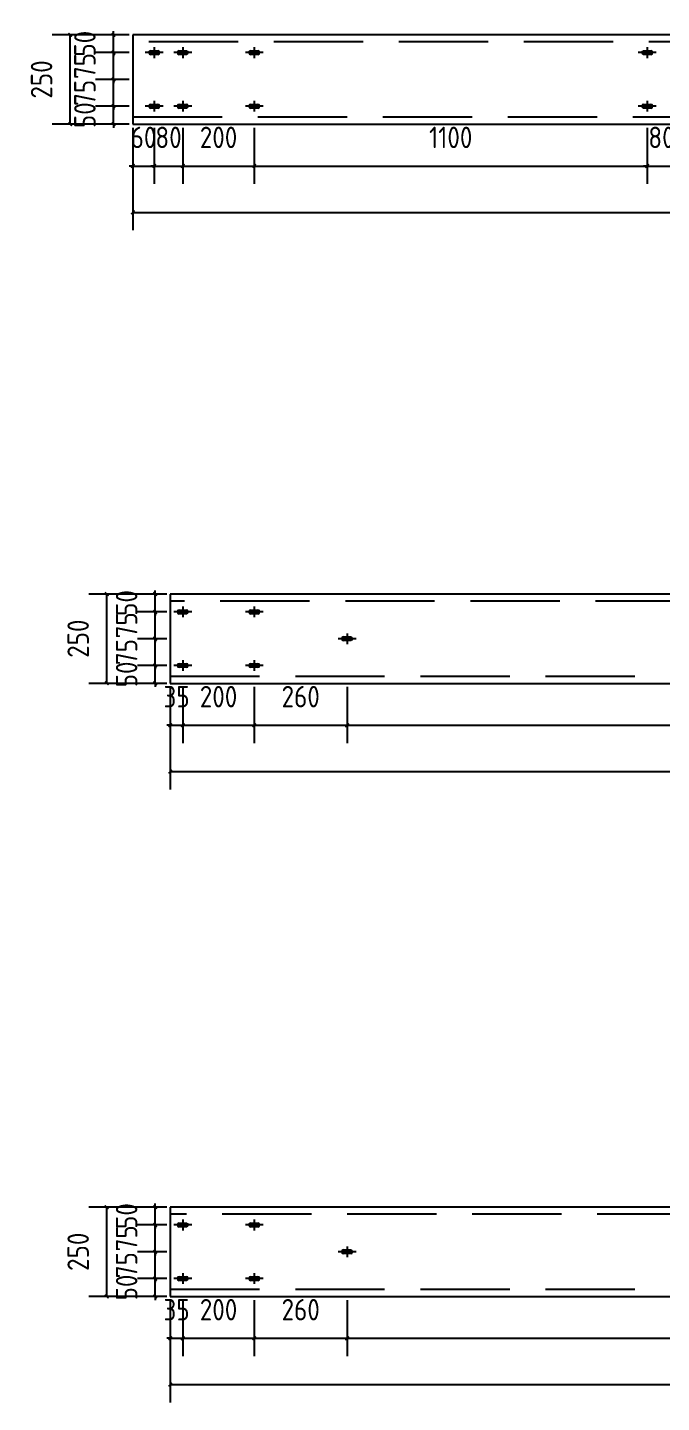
# Model space of a CAD drawing. Extents: x 533809 to 747315, y -17138 to 180511.
# Drawn here: x 685439 to 687214, y 49633 to 53481 of the extents above; entities that cross this region are included whole.
import ezdxf

# ---------------------------------------------------------------- set-up
doc = ezdxf.new("R2010")
doc.units = 0
doc.header["$LTSCALE"] = 1000
doc.header["$MEASUREMENT"] = 0
doc.linetypes.add('DASH', pattern=[0.35, 0.25, -0.1])
doc.layers.add('AXIS', color=3, linetype='Continuous')
doc.styles.get("Standard").update_dxf_attribs({"font": 'gbenor.shx', "bigfont": 'gbcbig.shx'})
doc.dimstyles.get("Standard").update_dxf_attribs({"dimscale": 100, "dimtxt": 3.5, "dimasz": 1, "dimexe": 2.5, "dimexo": 3, "dimgap": 1.5, "dimtad": 1, "dimdec": 0, "dimzin": 0, "dimdsep": 46, "dimtxsty": 'Standard', "dimblk": 'ARCHTICK', "dimcen": 0.09, "dimadec": 0, "dimazin": 0, "dimtfac": 1, "dimtdec": 0, "dimtix": 1, "dimtmove": 2, "dimatfit": 3, "dimfxl": 1, "dimtolj": 1, "dimtzin": 0, "dimarcsym": 0})

# ---------------------------------------------------------------- blocks, each defined once
blk = doc.blocks.new('_ArchTick')
at = {"color": 0, "linetype": 'ByBlock', "const_width": 0.4}
blk.add_lwpolyline([(-0.5, -0.5), (0.5, 0.5)], dxfattribs=at)
blk = doc.blocks.new('*D2744')
at = {"layer": 'AXIS', "color": 3, "lineweight": -2}
for p, q in [((685724.3, 53460.9), (685508.8, 53460.9)), ((685558.8, 53210.9), (685558.8, 53460.9)), ((685724.3, 53210.9), (685508.8, 53210.9))]:
    blk.add_line(p, q, dxfattribs=at)
at = {"layer": 'Defpoints', "color": 0}
for p in [(685558.8, 53460.9), (685734.3, 53460.9), (685734.3, 53210.9)]:
    blk.add_point(p, dxfattribs=at)
at = {"layer": 'AXIS', "color": 3, "lineweight": -2, "xscale": 10, "yscale": 10, "zscale": 10}
for p, rotation in [((685558.8, 53460.9), 90), ((685558.8, 53210.9), 270)]:
    blk.add_blockref('_ArchTick', p, dxfattribs=dict(at, rotation=rotation))
at = {"layer": 'AXIS', "color": 0, "insert": (685478.8, 53335.9), "char_height": 60, "attachment_point": 5, "rotation": 90}
blk.add_mtext('\\A1;250', dxfattribs=at)
blk = doc.blocks.new('*D2745')
at = {"layer": 'AXIS', "color": 3, "lineweight": -2}
for p, q in [((685734.3, 53200.9), (685734.3, 52914)), ((689879.3, 53200.9), (689879.3, 52914)), ((685734.3, 52964), (689879.3, 52964))]:
    blk.add_line(p, q, dxfattribs=at)
at = {"layer": 'Defpoints', "color": 0}
for p in [(685734.3, 53210.9), (689879.3, 53210.9), (689879.3, 52964)]:
    blk.add_point(p, dxfattribs=at)
at = {"layer": 'AXIS', "color": 3, "lineweight": -2, "xscale": 10, "yscale": 10, "zscale": 10, "rotation": 180}
blk.add_blockref('_ArchTick', (685734.3, 52964), dxfattribs=at)
at = {"layer": 'AXIS', "color": 3, "lineweight": -2, "xscale": 10, "yscale": 10, "zscale": 10}
blk.add_blockref('_ArchTick', (689879.3, 52964), dxfattribs=at)
at = {"layer": 'AXIS', "color": 0, "insert": (687806.8, 53044), "char_height": 60, "attachment_point": 5}
blk.add_mtext('\\A1;4145', dxfattribs=at)
blk = doc.blocks.new('*D2695')
at = {"layer": 'AXIS', "color": 3, "lineweight": -2}
for p, q in [((685734.3, 53200.9), (685734.3, 53043.7)), ((685794.3, 53200.9), (685794.3, 53043.7)), ((685734.3, 53093.7), (685724.3, 53093.7)), ((685734.3, 53093.7), (685794.3, 53093.7)), ((685794.3, 53093.7), (685804.3, 53093.7))]:
    blk.add_line(p, q, dxfattribs=at)
at = {"layer": 'Defpoints', "color": 0}
for p in [(685734.3, 53210.9), (685794.3, 53210.9), (685794.3, 53093.7)]:
    blk.add_point(p, dxfattribs=at)
at = {"layer": 'AXIS', "color": 3, "lineweight": -2, "xscale": 10, "yscale": 10, "zscale": 10}
blk.add_blockref('_ArchTick', (685734.3, 53093.7), dxfattribs=at)
at = {"layer": 'AXIS', "color": 3, "lineweight": -2, "xscale": 10, "yscale": 10, "zscale": 10, "rotation": 180}
blk.add_blockref('_ArchTick', (685794.3, 53093.7), dxfattribs=at)
at = {"layer": 'AXIS', "color": 0, "insert": (685764.3, 53173.7), "char_height": 60, "attachment_point": 5}
blk.add_mtext('\\A1;60', dxfattribs=at)
blk = doc.blocks.new('*D2696')
at = {"layer": 'AXIS', "color": 3, "lineweight": -2}
for p, q in [((685794.3, 53200.9), (685794.3, 53043.7)), ((685874.3, 53200.9), (685874.3, 53043.7)), ((685794.3, 53093.7), (685784.3, 53093.7)), ((685794.3, 53093.7), (685874.3, 53093.7)), ((685874.3, 53093.7), (685884.3, 53093.7))]:
    blk.add_line(p, q, dxfattribs=at)
at = {"layer": 'Defpoints', "color": 0}
for p in [(685794.3, 53210.9), (685874.3, 53210.9), (685874.3, 53093.7)]:
    blk.add_point(p, dxfattribs=at)
at = {"layer": 'AXIS', "color": 3, "lineweight": -2, "xscale": 10, "yscale": 10, "zscale": 10}
blk.add_blockref('_ArchTick', (685794.3, 53093.7), dxfattribs=at)
at = {"layer": 'AXIS', "color": 3, "lineweight": -2, "xscale": 10, "yscale": 10, "zscale": 10, "rotation": 180}
blk.add_blockref('_ArchTick', (685874.3, 53093.7), dxfattribs=at)
at = {"layer": 'AXIS', "color": 0, "insert": (685834.3, 53173.7), "char_height": 60, "attachment_point": 5}
blk.add_mtext('\\A1;80', dxfattribs=at)
blk = doc.blocks.new('*D2746')
at = {"layer": 'AXIS', "color": 3, "lineweight": -2}
for p, q in [((685874.3, 53200.9), (685874.3, 53043.7)), ((686074.3, 53200.9), (686074.3, 53043.7)), ((685874.3, 53093.7), (686074.3, 53093.7))]:
    blk.add_line(p, q, dxfattribs=at)
at = {"layer": 'Defpoints', "color": 0}
for p in [(685874.3, 53210.9), (686074.3, 53210.9), (686074.3, 53093.7)]:
    blk.add_point(p, dxfattribs=at)
at = {"layer": 'AXIS', "color": 3, "lineweight": -2, "xscale": 10, "yscale": 10, "zscale": 10, "rotation": 180}
blk.add_blockref('_ArchTick', (685874.3, 53093.7), dxfattribs=at)
at = {"layer": 'AXIS', "color": 3, "lineweight": -2, "xscale": 10, "yscale": 10, "zscale": 10}
blk.add_blockref('_ArchTick', (686074.3, 53093.7), dxfattribs=at)
at = {"layer": 'AXIS', "color": 0, "insert": (685974.3, 53173.7), "char_height": 60, "attachment_point": 5}
blk.add_mtext('\\A1;200', dxfattribs=at)
blk = doc.blocks.new('*D2697')
at = {"layer": 'AXIS', "color": 3, "lineweight": -2}
for p, q in [((686074.3, 53200.9), (686074.3, 53043.7)), ((687174.3, 53200.9), (687174.3, 53043.7)), ((686074.3, 53093.7), (687174.3, 53093.7))]:
    blk.add_line(p, q, dxfattribs=at)
at = {"layer": 'Defpoints', "color": 0}
for p in [(686074.3, 53210.9), (687174.3, 53210.9), (687174.3, 53093.7)]:
    blk.add_point(p, dxfattribs=at)
at = {"layer": 'AXIS', "color": 3, "lineweight": -2, "xscale": 10, "yscale": 10, "zscale": 10, "rotation": 180}
blk.add_blockref('_ArchTick', (686074.3, 53093.7), dxfattribs=at)
at = {"layer": 'AXIS', "color": 3, "lineweight": -2, "xscale": 10, "yscale": 10, "zscale": 10}
blk.add_blockref('_ArchTick', (687174.3, 53093.7), dxfattribs=at)
at = {"layer": 'AXIS', "color": 0, "insert": (686624.3, 53173.7), "char_height": 60, "attachment_point": 5}
blk.add_mtext('\\A1;1100', dxfattribs=at)
blk = doc.blocks.new('*D2698')
at = {"layer": 'AXIS', "color": 3, "lineweight": -2}
for p, q in [((687174.3, 53200.9), (687174.3, 53043.7)), ((687254.3, 53200.9), (687254.3, 53043.7)), ((687174.3, 53093.7), (687164.3, 53093.7)), ((687174.3, 53093.7), (687254.3, 53093.7)), ((687254.3, 53093.7), (687264.3, 53093.7))]:
    blk.add_line(p, q, dxfattribs=at)
at = {"layer": 'Defpoints', "color": 0}
for p in [(687174.3, 53210.9), (687254.3, 53210.9), (687254.3, 53093.7)]:
    blk.add_point(p, dxfattribs=at)
at = {"layer": 'AXIS', "color": 3, "lineweight": -2, "xscale": 10, "yscale": 10, "zscale": 10}
blk.add_blockref('_ArchTick', (687174.3, 53093.7), dxfattribs=at)
at = {"layer": 'AXIS', "color": 3, "lineweight": -2, "xscale": 10, "yscale": 10, "zscale": 10, "rotation": 180}
blk.add_blockref('_ArchTick', (687254.3, 53093.7), dxfattribs=at)
at = {"layer": 'AXIS', "color": 0, "insert": (687214.3, 53173.7), "char_height": 60, "attachment_point": 5}
blk.add_mtext('\\A1;80', dxfattribs=at)
blk = doc.blocks.new('*D2707')
at = {"layer": 'AXIS', "color": 3, "lineweight": -2}
for p, q in [((685724.3, 53260.9), (685630.1, 53260.9)), ((685680.1, 53260.9), (685680.1, 53270.9)), ((685680.1, 53210.9), (685680.1, 53260.9)), ((685724.3, 53210.9), (685630.1, 53210.9)), ((685680.1, 53210.9), (685680.1, 53200.9))]:
    blk.add_line(p, q, dxfattribs=at)
at = {"layer": 'Defpoints', "color": 0}
for p in [(685680.1, 53260.9), (685734.3, 53260.9), (685734.3, 53210.9)]:
    blk.add_point(p, dxfattribs=at)
at = {"layer": 'AXIS', "color": 3, "lineweight": -2, "xscale": 10, "yscale": 10, "zscale": 10}
for p, rotation in [((685680.1, 53260.9), 270), ((685680.1, 53210.9), 90)]:
    blk.add_blockref('_ArchTick', p, dxfattribs=dict(at, rotation=rotation))
at = {"layer": 'AXIS', "color": 0, "insert": (685600.1, 53235.9), "char_height": 60, "attachment_point": 5, "rotation": 90}
blk.add_mtext('\\A1;50', dxfattribs=at)
blk = doc.blocks.new('*D2708')
at = {"layer": 'AXIS', "color": 3, "lineweight": -2}
for p, q in [((685724.3, 53335.9), (685630.1, 53335.9)), ((685680.1, 53335.9), (685680.1, 53345.9)), ((685680.1, 53260.9), (685680.1, 53335.9)), ((685724.3, 53260.9), (685630.1, 53260.9)), ((685680.1, 53260.9), (685680.1, 53250.9))]:
    blk.add_line(p, q, dxfattribs=at)
at = {"layer": 'Defpoints', "color": 0}
for p in [(685680.1, 53335.9), (685734.3, 53335.9), (685734.3, 53260.9)]:
    blk.add_point(p, dxfattribs=at)
at = {"layer": 'AXIS', "color": 3, "lineweight": -2, "xscale": 10, "yscale": 10, "zscale": 10}
for p, rotation in [((685680.1, 53335.9), 270), ((685680.1, 53260.9), 90)]:
    blk.add_blockref('_ArchTick', p, dxfattribs=dict(at, rotation=rotation))
at = {"layer": 'AXIS', "color": 0, "insert": (685600.1, 53298.4), "char_height": 60, "attachment_point": 5, "rotation": 90}
blk.add_mtext('\\A1;75', dxfattribs=at)
blk = doc.blocks.new('*D2709')
at = {"layer": 'AXIS', "color": 3, "lineweight": -2}
for p, q in [((685680.1, 53410.9), (685680.1, 53420.9)), ((685724.3, 53410.9), (685630.1, 53410.9)), ((685680.1, 53335.9), (685680.1, 53410.9)), ((685724.3, 53335.9), (685630.1, 53335.9)), ((685680.1, 53335.9), (685680.1, 53325.9))]:
    blk.add_line(p, q, dxfattribs=at)
at = {"layer": 'Defpoints', "color": 0}
for p in [(685680.1, 53410.9), (685734.3, 53410.9), (685734.3, 53335.9)]:
    blk.add_point(p, dxfattribs=at)
at = {"layer": 'AXIS', "color": 3, "lineweight": -2, "xscale": 10, "yscale": 10, "zscale": 10}
for p, rotation in [((685680.1, 53410.9), 270), ((685680.1, 53335.9), 90)]:
    blk.add_blockref('_ArchTick', p, dxfattribs=dict(at, rotation=rotation))
at = {"layer": 'AXIS', "color": 0, "insert": (685600.1, 53373.4), "char_height": 60, "attachment_point": 5, "rotation": 90}
blk.add_mtext('\\A1;75', dxfattribs=at)
blk = doc.blocks.new('*D2710')
at = {"layer": 'AXIS', "color": 3, "lineweight": -2}
for p, q in [((685724.3, 53460.9), (685630.1, 53460.9)), ((685680.1, 53460.9), (685680.1, 53470.9)), ((685680.1, 53410.9), (685680.1, 53460.9)), ((685724.3, 53410.9), (685630.1, 53410.9)), ((685680.1, 53410.9), (685680.1, 53400.9))]:
    blk.add_line(p, q, dxfattribs=at)
at = {"layer": 'Defpoints', "color": 0}
for p in [(685680.1, 53460.9), (685734.3, 53460.9), (685734.3, 53410.9)]:
    blk.add_point(p, dxfattribs=at)
at = {"layer": 'AXIS', "color": 3, "lineweight": -2, "xscale": 10, "yscale": 10, "zscale": 10}
for p, rotation in [((685680.1, 53460.9), 270), ((685680.1, 53410.9), 90)]:
    blk.add_blockref('_ArchTick', p, dxfattribs=dict(at, rotation=rotation))
at = {"layer": 'AXIS', "color": 0, "insert": (685600.1, 53435.9), "char_height": 60, "attachment_point": 5, "rotation": 90}
blk.add_mtext('\\A1;50', dxfattribs=at)
blk = doc.blocks.new('*D2711')
at = {"layer": 'AXIS', "color": 3, "lineweight": -2}
for p, q in [((685839.3, 51635.8), (685839.3, 51348.9)), ((693929.3, 51635.8), (693929.3, 51348.9)), ((685839.3, 51398.9), (693929.3, 51398.9))]:
    blk.add_line(p, q, dxfattribs=at)
at = {"layer": 'Defpoints', "color": 0}
for p in [(685839.3, 51645.8), (693929.3, 51645.8), (693929.3, 51398.9)]:
    blk.add_point(p, dxfattribs=at)
at = {"layer": 'AXIS', "color": 3, "lineweight": -2, "xscale": 10, "yscale": 10, "zscale": 10, "rotation": 180}
blk.add_blockref('_ArchTick', (685839.3, 51398.9), dxfattribs=at)
at = {"layer": 'AXIS', "color": 3, "lineweight": -2, "xscale": 10, "yscale": 10, "zscale": 10}
blk.add_blockref('_ArchTick', (693929.3, 51398.9), dxfattribs=at)
at = {"layer": 'AXIS', "color": 0, "insert": (689884.3, 51478.9), "char_height": 60, "attachment_point": 5}
blk.add_mtext('\\A1;8090', dxfattribs=at)
blk = doc.blocks.new('*D2712')
at = {"layer": 'AXIS', "color": 3, "lineweight": -2}
for p, q in [((685839.3, 51635.8), (685839.3, 51478.6)), ((685874.3, 51635.8), (685874.3, 51478.6)), ((685839.3, 51528.6), (685829.3, 51528.6)), ((685839.3, 51528.6), (685874.3, 51528.6)), ((685874.3, 51528.6), (685884.3, 51528.6))]:
    blk.add_line(p, q, dxfattribs=at)
at = {"layer": 'Defpoints', "color": 0}
for p in [(685839.3, 51645.8), (685874.3, 51645.8), (685874.3, 51528.6)]:
    blk.add_point(p, dxfattribs=at)
at = {"layer": 'AXIS', "color": 3, "lineweight": -2, "xscale": 10, "yscale": 10, "zscale": 10}
blk.add_blockref('_ArchTick', (685839.3, 51528.6), dxfattribs=at)
at = {"layer": 'AXIS', "color": 3, "lineweight": -2, "xscale": 10, "yscale": 10, "zscale": 10, "rotation": 180}
blk.add_blockref('_ArchTick', (685874.3, 51528.6), dxfattribs=at)
at = {"layer": 'AXIS', "color": 0, "insert": (685856.8, 51608.6), "char_height": 60, "attachment_point": 5}
blk.add_mtext('\\A1;35', dxfattribs=at)
blk = doc.blocks.new('*D2713')
at = {"layer": 'AXIS', "color": 3, "lineweight": -2}
for p, q in [((685874.3, 51635.8), (685874.3, 51478.6)), ((686074.3, 51635.8), (686074.3, 51478.6)), ((685874.3, 51528.6), (686074.3, 51528.6))]:
    blk.add_line(p, q, dxfattribs=at)
at = {"layer": 'Defpoints', "color": 0}
for p in [(685874.3, 51645.8), (686074.3, 51645.8), (686074.3, 51528.6)]:
    blk.add_point(p, dxfattribs=at)
at = {"layer": 'AXIS', "color": 3, "lineweight": -2, "xscale": 10, "yscale": 10, "zscale": 10, "rotation": 180}
blk.add_blockref('_ArchTick', (685874.3, 51528.6), dxfattribs=at)
at = {"layer": 'AXIS', "color": 3, "lineweight": -2, "xscale": 10, "yscale": 10, "zscale": 10}
blk.add_blockref('_ArchTick', (686074.3, 51528.6), dxfattribs=at)
at = {"layer": 'AXIS', "color": 0, "insert": (685974.3, 51608.6), "char_height": 60, "attachment_point": 5}
blk.add_mtext('\\A1;200', dxfattribs=at)
blk = doc.blocks.new('*D2714')
at = {"layer": 'AXIS', "color": 3, "lineweight": -2}
for p, q in [((686334.3, 51635.8), (686334.3, 51478.6)), ((688574.3, 51635.8), (688574.3, 51478.6)), ((686334.3, 51528.6), (688574.3, 51528.6))]:
    blk.add_line(p, q, dxfattribs=at)
at = {"layer": 'Defpoints', "color": 0}
for p in [(686334.3, 51645.8), (688574.3, 51645.8), (688574.3, 51528.6)]:
    blk.add_point(p, dxfattribs=at)
at = {"layer": 'AXIS', "color": 3, "lineweight": -2, "xscale": 10, "yscale": 10, "zscale": 10, "rotation": 180}
blk.add_blockref('_ArchTick', (686334.3, 51528.6), dxfattribs=at)
at = {"layer": 'AXIS', "color": 3, "lineweight": -2, "xscale": 10, "yscale": 10, "zscale": 10}
blk.add_blockref('_ArchTick', (688574.3, 51528.6), dxfattribs=at)
at = {"layer": 'AXIS', "color": 0, "insert": (687454.3, 51608.6), "char_height": 60, "attachment_point": 5}
blk.add_mtext('\\A1;2240', dxfattribs=at)
blk = doc.blocks.new('*D2724')
at = {"layer": 'AXIS', "color": 3, "lineweight": -2}
for p, q in [((685829.3, 51695.8), (685747, 51695.8)), ((685797, 51695.8), (685797, 51705.8)), ((685797, 51645.8), (685797, 51695.8)), ((685829.3, 51645.8), (685747, 51645.8)), ((685797, 51645.8), (685797, 51635.8))]:
    blk.add_line(p, q, dxfattribs=at)
at = {"layer": 'Defpoints', "color": 0}
for p in [(685797, 51695.8), (685839.3, 51695.8), (685839.3, 51645.8)]:
    blk.add_point(p, dxfattribs=at)
at = {"layer": 'AXIS', "color": 3, "lineweight": -2, "xscale": 10, "yscale": 10, "zscale": 10}
for p, rotation in [((685797, 51695.8), 270), ((685797, 51645.8), 90)]:
    blk.add_blockref('_ArchTick', p, dxfattribs=dict(at, rotation=rotation))
at = {"layer": 'AXIS', "color": 0, "insert": (685717, 51670.8), "char_height": 60, "attachment_point": 5, "rotation": 90}
blk.add_mtext('\\A1;50', dxfattribs=at)
blk = doc.blocks.new('*D2725')
at = {"layer": 'AXIS', "color": 3, "lineweight": -2}
for p, q in [((685829.3, 51770.8), (685747, 51770.8)), ((685797, 51770.8), (685797, 51780.8)), ((685797, 51695.8), (685797, 51770.8)), ((685829.3, 51695.8), (685747, 51695.8)), ((685797, 51695.8), (685797, 51685.8))]:
    blk.add_line(p, q, dxfattribs=at)
at = {"layer": 'Defpoints', "color": 0}
for p in [(685797, 51770.8), (685839.3, 51770.8), (685839.3, 51695.8)]:
    blk.add_point(p, dxfattribs=at)
at = {"layer": 'AXIS', "color": 3, "lineweight": -2, "xscale": 10, "yscale": 10, "zscale": 10}
for p, rotation in [((685797, 51770.8), 270), ((685797, 51695.8), 90)]:
    blk.add_blockref('_ArchTick', p, dxfattribs=dict(at, rotation=rotation))
at = {"layer": 'AXIS', "color": 0, "insert": (685717, 51733.3), "char_height": 60, "attachment_point": 5, "rotation": 90}
blk.add_mtext('\\A1;75', dxfattribs=at)
blk = doc.blocks.new('*D2726')
at = {"layer": 'AXIS', "color": 3, "lineweight": -2}
for p, q in [((685829.3, 51845.8), (685747, 51845.8)), ((685797, 51845.8), (685797, 51855.8)), ((685797, 51770.8), (685797, 51845.8)), ((685829.3, 51770.8), (685747, 51770.8)), ((685797, 51770.8), (685797, 51760.8))]:
    blk.add_line(p, q, dxfattribs=at)
at = {"layer": 'Defpoints', "color": 0}
for p in [(685797, 51845.8), (685839.3, 51845.8), (685839.3, 51770.8)]:
    blk.add_point(p, dxfattribs=at)
at = {"layer": 'AXIS', "color": 3, "lineweight": -2, "xscale": 10, "yscale": 10, "zscale": 10}
for p, rotation in [((685797, 51845.8), 270), ((685797, 51770.8), 90)]:
    blk.add_blockref('_ArchTick', p, dxfattribs=dict(at, rotation=rotation))
at = {"layer": 'AXIS', "color": 0, "insert": (685717, 51808.3), "char_height": 60, "attachment_point": 5, "rotation": 90}
blk.add_mtext('\\A1;75', dxfattribs=at)
blk = doc.blocks.new('*D2747')
at = {"layer": 'AXIS', "color": 3, "lineweight": -2}
for p, q in [((685829.3, 51895.8), (685747, 51895.8)), ((685797, 51895.8), (685797, 51905.8)), ((685797, 51845.8), (685797, 51895.8)), ((685829.3, 51845.8), (685747, 51845.8)), ((685797, 51845.8), (685797, 51835.8))]:
    blk.add_line(p, q, dxfattribs=at)
at = {"layer": 'Defpoints', "color": 0}
for p in [(685797, 51895.8), (685839.3, 51895.8), (685839.3, 51845.8)]:
    blk.add_point(p, dxfattribs=at)
at = {"layer": 'AXIS', "color": 3, "lineweight": -2, "xscale": 10, "yscale": 10, "zscale": 10}
for p, rotation in [((685797, 51895.8), 270), ((685797, 51845.8), 90)]:
    blk.add_blockref('_ArchTick', p, dxfattribs=dict(at, rotation=rotation))
at = {"layer": 'AXIS', "color": 0, "insert": (685717, 51870.8), "char_height": 60, "attachment_point": 5, "rotation": 90}
blk.add_mtext('\\A1;50', dxfattribs=at)
blk = doc.blocks.new('*D2748')
at = {"layer": 'AXIS', "color": 3, "lineweight": -2}
for p, q in [((685829.3, 51895.8), (685611.3, 51895.8)), ((685661.3, 51645.8), (685661.3, 51895.8)), ((685829.3, 51645.8), (685611.3, 51645.8))]:
    blk.add_line(p, q, dxfattribs=at)
at = {"layer": 'Defpoints', "color": 0}
for p in [(685661.3, 51895.8), (685839.3, 51895.8), (685839.3, 51645.8)]:
    blk.add_point(p, dxfattribs=at)
at = {"layer": 'AXIS', "color": 3, "lineweight": -2, "xscale": 10, "yscale": 10, "zscale": 10}
for p, rotation in [((685661.3, 51895.8), 90), ((685661.3, 51645.8), 270)]:
    blk.add_blockref('_ArchTick', p, dxfattribs=dict(at, rotation=rotation))
at = {"layer": 'AXIS', "color": 0, "insert": (685581.3, 51770.8), "char_height": 60, "attachment_point": 5, "rotation": 90}
blk.add_mtext('\\A1;250', dxfattribs=at)
blk = doc.blocks.new('*D2727')
at = {"layer": 'AXIS', "color": 3, "lineweight": -2}
for p, q in [((686074.3, 51635.8), (686074.3, 51478.6)), ((686334.3, 51635.8), (686334.3, 51478.6)), ((686074.3, 51528.6), (686334.3, 51528.6))]:
    blk.add_line(p, q, dxfattribs=at)
at = {"layer": 'Defpoints', "color": 0}
for p in [(686074.3, 51645.8), (686334.3, 51645.8), (686334.3, 51528.6)]:
    blk.add_point(p, dxfattribs=at)
at = {"layer": 'AXIS', "color": 3, "lineweight": -2, "xscale": 10, "yscale": 10, "zscale": 10, "rotation": 180}
blk.add_blockref('_ArchTick', (686074.3, 51528.6), dxfattribs=at)
at = {"layer": 'AXIS', "color": 3, "lineweight": -2, "xscale": 10, "yscale": 10, "zscale": 10}
blk.add_blockref('_ArchTick', (686334.3, 51528.6), dxfattribs=at)
at = {"layer": 'AXIS', "color": 0, "insert": (686204.3, 51608.6), "char_height": 60, "attachment_point": 5}
blk.add_mtext('\\A1;260', dxfattribs=at)
blk = doc.blocks.new('*D2728')
at = {"layer": 'AXIS', "color": 3, "lineweight": -2}
for p, q in [((685839.3, 49920), (685839.3, 49633.2)), ((692884.3, 49920), (692884.3, 49633.2)), ((685839.3, 49683.2), (692884.3, 49683.2))]:
    blk.add_line(p, q, dxfattribs=at)
at = {"layer": 'Defpoints', "color": 0}
for p in [(685839.3, 49930), (692884.3, 49930), (692884.3, 49683.2)]:
    blk.add_point(p, dxfattribs=at)
at = {"layer": 'AXIS', "color": 3, "lineweight": -2, "xscale": 10, "yscale": 10, "zscale": 10, "rotation": 180}
blk.add_blockref('_ArchTick', (685839.3, 49683.2), dxfattribs=at)
at = {"layer": 'AXIS', "color": 3, "lineweight": -2, "xscale": 10, "yscale": 10, "zscale": 10}
blk.add_blockref('_ArchTick', (692884.3, 49683.2), dxfattribs=at)
at = {"layer": 'AXIS', "color": 0, "insert": (689361.8, 49763.2), "char_height": 60, "attachment_point": 5}
blk.add_mtext('\\A1;7045', dxfattribs=at)
blk = doc.blocks.new('*D2729')
at = {"layer": 'AXIS', "color": 3, "lineweight": -2}
for p, q in [((685839.3, 49920), (685839.3, 49762.9)), ((685874.3, 49920), (685874.3, 49762.9)), ((685839.3, 49812.9), (685829.3, 49812.9)), ((685839.3, 49812.9), (685874.3, 49812.9)), ((685874.3, 49812.9), (685884.3, 49812.9))]:
    blk.add_line(p, q, dxfattribs=at)
at = {"layer": 'Defpoints', "color": 0}
for p in [(685839.3, 49930), (685874.3, 49930), (685874.3, 49812.9)]:
    blk.add_point(p, dxfattribs=at)
at = {"layer": 'AXIS', "color": 3, "lineweight": -2, "xscale": 10, "yscale": 10, "zscale": 10}
blk.add_blockref('_ArchTick', (685839.3, 49812.9), dxfattribs=at)
at = {"layer": 'AXIS', "color": 3, "lineweight": -2, "xscale": 10, "yscale": 10, "zscale": 10, "rotation": 180}
blk.add_blockref('_ArchTick', (685874.3, 49812.9), dxfattribs=at)
at = {"layer": 'AXIS', "color": 0, "insert": (685856.8, 49892.9), "char_height": 60, "attachment_point": 5}
blk.add_mtext('\\A1;35', dxfattribs=at)
blk = doc.blocks.new('*D2730')
at = {"layer": 'AXIS', "color": 3, "lineweight": -2}
for p, q in [((685874.3, 49920), (685874.3, 49762.9)), ((686074.3, 49920), (686074.3, 49762.9)), ((685874.3, 49812.9), (686074.3, 49812.9))]:
    blk.add_line(p, q, dxfattribs=at)
at = {"layer": 'Defpoints', "color": 0}
for p in [(685874.3, 49930), (686074.3, 49930), (686074.3, 49812.9)]:
    blk.add_point(p, dxfattribs=at)
at = {"layer": 'AXIS', "color": 3, "lineweight": -2, "xscale": 10, "yscale": 10, "zscale": 10, "rotation": 180}
blk.add_blockref('_ArchTick', (685874.3, 49812.9), dxfattribs=at)
at = {"layer": 'AXIS', "color": 3, "lineweight": -2, "xscale": 10, "yscale": 10, "zscale": 10}
blk.add_blockref('_ArchTick', (686074.3, 49812.9), dxfattribs=at)
at = {"layer": 'AXIS', "color": 0, "insert": (685974.3, 49892.9), "char_height": 60, "attachment_point": 5}
blk.add_mtext('\\A1;200', dxfattribs=at)
blk = doc.blocks.new('*D2731')
at = {"layer": 'AXIS', "color": 3, "lineweight": -2}
for p, q in [((686334.3, 49920), (686334.3, 49762.9)), ((688274.3, 49920), (688274.3, 49762.9)), ((686334.3, 49812.9), (688274.3, 49812.9))]:
    blk.add_line(p, q, dxfattribs=at)
at = {"layer": 'Defpoints', "color": 0}
for p in [(686334.3, 49930), (688274.3, 49930), (688274.3, 49812.9)]:
    blk.add_point(p, dxfattribs=at)
at = {"layer": 'AXIS', "color": 3, "lineweight": -2, "xscale": 10, "yscale": 10, "zscale": 10, "rotation": 180}
blk.add_blockref('_ArchTick', (686334.3, 49812.9), dxfattribs=at)
at = {"layer": 'AXIS', "color": 3, "lineweight": -2, "xscale": 10, "yscale": 10, "zscale": 10}
blk.add_blockref('_ArchTick', (688274.3, 49812.9), dxfattribs=at)
at = {"layer": 'AXIS', "color": 0, "insert": (687304.3, 49892.9), "char_height": 60, "attachment_point": 5}
blk.add_mtext('\\A1;1940', dxfattribs=at)
blk = doc.blocks.new('*D2740')
at = {"layer": 'AXIS', "color": 3, "lineweight": -2}
for p, q in [((685797, 49980), (685797, 49990)), ((685829.3, 49980), (685747, 49980)), ((685797, 49930), (685797, 49980)), ((685829.3, 49930), (685747, 49930)), ((685797, 49930), (685797, 49920))]:
    blk.add_line(p, q, dxfattribs=at)
at = {"layer": 'Defpoints', "color": 0}
for p in [(685797, 49980), (685839.3, 49980), (685839.3, 49930)]:
    blk.add_point(p, dxfattribs=at)
at = {"layer": 'AXIS', "color": 3, "lineweight": -2, "xscale": 10, "yscale": 10, "zscale": 10}
for p, rotation in [((685797, 49980), 270), ((685797, 49930), 90)]:
    blk.add_blockref('_ArchTick', p, dxfattribs=dict(at, rotation=rotation))
at = {"layer": 'AXIS', "color": 0, "insert": (685717, 49955), "char_height": 60, "attachment_point": 5, "rotation": 90}
blk.add_mtext('\\A1;50', dxfattribs=at)
blk = doc.blocks.new('*D2741')
at = {"layer": 'AXIS', "color": 3, "lineweight": -2}
for p, q in [((685797, 50055), (685797, 50065)), ((685829.3, 50055), (685747, 50055)), ((685797, 49980), (685797, 50055)), ((685829.3, 49980), (685747, 49980)), ((685797, 49980), (685797, 49970))]:
    blk.add_line(p, q, dxfattribs=at)
at = {"layer": 'Defpoints', "color": 0}
for p in [(685797, 50055), (685839.3, 50055), (685839.3, 49980)]:
    blk.add_point(p, dxfattribs=at)
at = {"layer": 'AXIS', "color": 3, "lineweight": -2, "xscale": 10, "yscale": 10, "zscale": 10}
for p, rotation in [((685797, 50055), 270), ((685797, 49980), 90)]:
    blk.add_blockref('_ArchTick', p, dxfattribs=dict(at, rotation=rotation))
at = {"layer": 'AXIS', "color": 0, "insert": (685717, 50017.5), "char_height": 60, "attachment_point": 5, "rotation": 90}
blk.add_mtext('\\A1;75', dxfattribs=at)
blk = doc.blocks.new('*D2742')
at = {"layer": 'AXIS', "color": 3, "lineweight": -2}
for p, q in [((685829.3, 50130), (685747, 50130)), ((685797, 50130), (685797, 50140)), ((685797, 50055), (685797, 50130)), ((685829.3, 50055), (685747, 50055)), ((685797, 50055), (685797, 50045))]:
    blk.add_line(p, q, dxfattribs=at)
at = {"layer": 'Defpoints', "color": 0}
for p in [(685797, 50130), (685839.3, 50130), (685839.3, 50055)]:
    blk.add_point(p, dxfattribs=at)
at = {"layer": 'AXIS', "color": 3, "lineweight": -2, "xscale": 10, "yscale": 10, "zscale": 10}
for p, rotation in [((685797, 50130), 270), ((685797, 50055), 90)]:
    blk.add_blockref('_ArchTick', p, dxfattribs=dict(at, rotation=rotation))
at = {"layer": 'AXIS', "color": 0, "insert": (685717, 50092.5), "char_height": 60, "attachment_point": 5, "rotation": 90}
blk.add_mtext('\\A1;75', dxfattribs=at)
blk = doc.blocks.new('*D2749')
at = {"layer": 'AXIS', "color": 3, "lineweight": -2}
for p, q in [((685829.3, 50180), (685747, 50180)), ((685797, 50180), (685797, 50190)), ((685797, 50130), (685797, 50180)), ((685829.3, 50130), (685747, 50130)), ((685797, 50130), (685797, 50120))]:
    blk.add_line(p, q, dxfattribs=at)
at = {"layer": 'Defpoints', "color": 0}
for p in [(685797, 50180), (685839.3, 50180), (685839.3, 50130)]:
    blk.add_point(p, dxfattribs=at)
at = {"layer": 'AXIS', "color": 3, "lineweight": -2, "xscale": 10, "yscale": 10, "zscale": 10}
for p, rotation in [((685797, 50180), 270), ((685797, 50130), 90)]:
    blk.add_blockref('_ArchTick', p, dxfattribs=dict(at, rotation=rotation))
at = {"layer": 'AXIS', "color": 0, "insert": (685717, 50155), "char_height": 60, "attachment_point": 5, "rotation": 90}
blk.add_mtext('\\A1;50', dxfattribs=at)
blk = doc.blocks.new('*D2750')
at = {"layer": 'AXIS', "color": 3, "lineweight": -2}
for p, q in [((685829.3, 50180), (685611.3, 50180)), ((685661.3, 49930), (685661.3, 50180)), ((685829.3, 49930), (685611.3, 49930))]:
    blk.add_line(p, q, dxfattribs=at)
at = {"layer": 'Defpoints', "color": 0}
for p in [(685661.3, 50180), (685839.3, 50180), (685839.3, 49930)]:
    blk.add_point(p, dxfattribs=at)
at = {"layer": 'AXIS', "color": 3, "lineweight": -2, "xscale": 10, "yscale": 10, "zscale": 10}
for p, rotation in [((685661.3, 50180), 90), ((685661.3, 49930), 270)]:
    blk.add_blockref('_ArchTick', p, dxfattribs=dict(at, rotation=rotation))
at = {"layer": 'AXIS', "color": 0, "insert": (685581.3, 50055), "char_height": 60, "attachment_point": 5, "rotation": 90}
blk.add_mtext('\\A1;250', dxfattribs=at)
blk = doc.blocks.new('*D2743')
at = {"layer": 'AXIS', "color": 3, "lineweight": -2}
for p, q in [((686074.3, 49920), (686074.3, 49762.9)), ((686334.3, 49920), (686334.3, 49762.9)), ((686074.3, 49812.9), (686334.3, 49812.9))]:
    blk.add_line(p, q, dxfattribs=at)
at = {"layer": 'Defpoints', "color": 0}
for p in [(686074.3, 49930), (686334.3, 49930), (686334.3, 49812.9)]:
    blk.add_point(p, dxfattribs=at)
at = {"layer": 'AXIS', "color": 3, "lineweight": -2, "xscale": 10, "yscale": 10, "zscale": 10, "rotation": 180}
blk.add_blockref('_ArchTick', (686074.3, 49812.9), dxfattribs=at)
at = {"layer": 'AXIS', "color": 3, "lineweight": -2, "xscale": 10, "yscale": 10, "zscale": 10}
blk.add_blockref('_ArchTick', (686334.3, 49812.9), dxfattribs=at)
at = {"layer": 'AXIS', "color": 0, "insert": (686204.3, 49892.9), "char_height": 60, "attachment_point": 5}
blk.add_mtext('\\A1;260', dxfattribs=at)

msp = doc.modelspace()

# ---------------------------------------------------------------- linework, layer by layer
for p, q in [((685734.3, 53460.9), (685734.3, 53210.9)), ((689879.3, 53460.9), (685734.3, 53460.9)), ((685784.3, 53415.9), (685804.3, 53415.9)), ((685794.3, 53425.9), (685794.3, 53395.9)), ((685864.3, 53415.9), (685884.3, 53415.9)), ((685874.3, 53425.9), (685874.3, 53395.9)), ((686064.3, 53415.9), (686084.3, 53415.9)), ((686074.3, 53425.9), (686074.3, 53395.9)), ((687164.3, 53415.9), (687184.3, 53415.9)), ((687174.3, 53425.9), (687174.3, 53395.9)), ((685819.3, 53410.9), (685769.3, 53410.9)), ((685804.3, 53405.9), (685784.3, 53405.9)), ((685899.3, 53410.9), (685849.3, 53410.9)), ((685884.3, 53405.9), (685864.3, 53405.9)), ((686099.3, 53410.9), (686049.3, 53410.9)), ((686084.3, 53405.9), (686064.3, 53405.9)), ((687199.3, 53410.9), (687149.3, 53410.9)), ((687184.3, 53405.9), (687164.3, 53405.9)), ((685819.3, 53260.9), (685769.3, 53260.9)), ((685784.3, 53265.9), (685804.3, 53265.9)), ((685794.3, 53275.9), (685794.3, 53245.9)), ((685899.3, 53260.9), (685849.3, 53260.9)), ((685864.3, 53265.9), (685884.3, 53265.9)), ((685874.3, 53275.9), (685874.3, 53245.9)), ((686099.3, 53260.9), (686049.3, 53260.9)), ((686064.3, 53265.9), (686084.3, 53265.9)), ((686074.3, 53275.9), (686074.3, 53245.9)), ((687199.3, 53260.9), (687149.3, 53260.9)), ((687164.3, 53265.9), (687184.3, 53265.9)), ((687174.3, 53275.9), (687174.3, 53245.9)), ((685804.3, 53255.9), (685784.3, 53255.9)), ((685884.3, 53255.9), (685864.3, 53255.9)), ((686084.3, 53255.9), (686064.3, 53255.9)), ((687184.3, 53255.9), (687164.3, 53255.9)), ((685734.3, 53210.9), (689879.3, 53210.9)), ((685839.3, 51895.8), (685839.3, 51645.8)), ((693929.3, 51895.8), (685839.3, 51895.8)), ((685899.3, 51845.8), (685849.3, 51845.8)), ((685864.3, 51850.8), (685884.3, 51850.8)), ((685884.3, 51840.8), (685864.3, 51840.8)), ((685874.3, 51860.8), (685874.3, 51830.8)), ((686099.3, 51845.8), (686049.3, 51845.8)), ((686064.3, 51850.8), (686084.3, 51850.8)), ((686084.3, 51840.8), (686064.3, 51840.8)), ((686074.3, 51860.8), (686074.3, 51830.8)), ((686359.3, 51770.8), (686309.3, 51770.8)), ((686324.3, 51775.8), (686344.3, 51775.8)), ((686344.3, 51765.8), (686324.3, 51765.8)), ((686334.3, 51785.8), (686334.3, 51755.8)), ((685899.3, 51695.8), (685849.3, 51695.8)), ((685864.3, 51700.8), (685884.3, 51700.8)), ((685884.3, 51690.8), (685864.3, 51690.8)), ((685874.3, 51710.8), (685874.3, 51680.8)), ((686099.3, 51695.8), (686049.3, 51695.8)), ((686064.3, 51700.8), (686084.3, 51700.8)), ((686084.3, 51690.8), (686064.3, 51690.8)), ((686074.3, 51710.8), (686074.3, 51680.8)), ((685839.3, 51645.8), (693929.3, 51645.8)), ((685839.3, 50180), (685839.3, 49930)), ((692884.3, 50180), (685839.3, 50180)), ((685874.3, 50145), (685874.3, 50115)), ((686074.3, 50145), (686074.3, 50115)), ((685899.3, 50130), (685849.3, 50130)), ((685864.3, 50135), (685884.3, 50135)), ((685884.3, 50125), (685864.3, 50125)), ((686099.3, 50130), (686049.3, 50130)), ((686064.3, 50135), (686084.3, 50135)), ((686084.3, 50125), (686064.3, 50125)), ((686334.3, 50070), (686334.3, 50040)), ((686359.3, 50055), (686309.3, 50055)), ((686324.3, 50060), (686344.3, 50060)), ((686344.3, 50050), (686324.3, 50050)), ((685874.3, 49995), (685874.3, 49965)), ((686074.3, 49995), (686074.3, 49965)), ((685899.3, 49980), (685849.3, 49980)), ((685864.3, 49985), (685884.3, 49985)), ((685884.3, 49975), (685864.3, 49975)), ((686099.3, 49980), (686049.3, 49980)), ((686064.3, 49985), (686084.3, 49985)), ((686084.3, 49975), (686064.3, 49975)), ((685839.3, 49930), (692884.3, 49930))]:
    msp.add_line(p, q)
at = {"linetype": 'DASH'}
for p, q in [((689879.3, 53440.9), (685734.3, 53440.9)), ((685734.3, 53230.9), (689879.3, 53230.9)), ((693929.3, 51875.8), (685839.3, 51875.8)), ((685839.3, 51665.8), (693929.3, 51665.8)), ((692884.3, 50160), (685839.3, 50160)), ((685839.3, 49950), (692884.3, 49950))]:
    msp.add_line(p, q, dxfattribs=at)
for centre, start, end in [((685784.3, 53410.9), 90, 270), ((685804.3, 53410.9), 270, 90), ((685864.3, 53410.9), 90, 270), ((685884.3, 53410.9), 270, 90), ((686064.3, 53410.9), 90, 270), ((686084.3, 53410.9), 270, 90), ((687164.3, 53410.9), 90, 270), ((687184.3, 53410.9), 270, 90), ((685784.3, 53260.9), 90, 270), ((685804.3, 53260.9), 270, 90), ((685864.3, 53260.9), 90, 270), ((685884.3, 53260.9), 270, 90), ((686064.3, 53260.9), 90, 270), ((686084.3, 53260.9), 270, 90), ((687164.3, 53260.9), 90, 270), ((687184.3, 53260.9), 270, 90), ((685864.3, 51845.8), 90, 270), ((685884.3, 51845.8), 270, 90), ((686064.3, 51845.8), 90, 270), ((686084.3, 51845.8), 270, 90), ((686324.3, 51770.8), 90, 270), ((686344.3, 51770.8), 270, 90), ((685864.3, 51695.8), 90, 270), ((685884.3, 51695.8), 270, 90), ((686064.3, 51695.8), 90, 270), ((686084.3, 51695.8), 270, 90), ((685864.3, 50130), 90, 270), ((685884.3, 50130), 270, 90), ((686064.3, 50130), 90, 270), ((686084.3, 50130), 270, 90), ((686324.3, 50055), 90, 270), ((686344.3, 50055), 270, 90), ((685864.3, 49980), 90, 270), ((685884.3, 49980), 270, 90), ((686064.3, 49980), 90, 270), ((686084.3, 49980), 270, 90)]:
    msp.add_arc(centre, 5, start, end)

# ---------------------------------------------------------------- dimensions: what is measured, and where the dimension line sits
at = {"layer": 'AXIS', "color": 0}
for p1, p2, distance, picture, middle in [((685734.3, 53210.9), (685734.3, 53460.9), 175.5, '*D2744', (685478.8, 53335.9)), ((685734.3, 53210.9), (689879.3, 53210.9), -246.9, '*D2745', (687806.8, 53044)), ((685839.3, 51645.8), (685839.3, 51895.8), 178, '*D2748', (685581.3, 51770.8)), ((685839.3, 51645.8), (693929.3, 51645.8), -246.9, '*D2711', (689884.3, 51478.9)), ((685839.3, 49930), (685839.3, 50180), 178, '*D2750', (685581.3, 50055)), ((685839.3, 49930), (692884.3, 49930), -246.9, '*D2728', (689361.8, 49763.2))]:
    dim = msp.add_aligned_dim(p1=p1, p2=p2, distance=distance, dimstyle='Standard', override={"dimtxt": 0.6, "dimasz": 0.1, "dimexe": 0.5, "dimexo": 0.1, "dimgap": 0.5, "dimclrd": 3, "dimclre": 3}, dxfattribs=at)
    dim.commit()
    dim.dimension.update_dxf_attribs({"geometry": picture, "text_midpoint": middle})
for base, p1, p2, picture, middle in [((685680.1, 53460.9), (685734.3, 53410.9), (685734.3, 53460.9), '*D2710', (685600.1, 53435.9)), ((685680.1, 53410.9), (685734.3, 53335.9), (685734.3, 53410.9), '*D2709', (685600.1, 53373.4)), ((685680.1, 53335.9), (685734.3, 53260.9), (685734.3, 53335.9), '*D2708', (685600.1, 53298.4)), ((685680.1, 53260.9), (685734.3, 53210.9), (685734.3, 53260.9), '*D2707', (685600.1, 53235.9)), ((685797, 51895.8), (685839.3, 51845.8), (685839.3, 51895.8), '*D2747', (685717, 51870.8)), ((685797, 51845.8), (685839.3, 51770.8), (685839.3, 51845.8), '*D2726', (685717, 51808.3)), ((685797, 51770.8), (685839.3, 51695.8), (685839.3, 51770.8), '*D2725', (685717, 51733.3)), ((685797, 51695.8), (685839.3, 51645.8), (685839.3, 51695.8), '*D2724', (685717, 51670.8)), ((685797, 50180), (685839.3, 50130), (685839.3, 50180), '*D2749', (685717, 50155)), ((685797, 50130), (685839.3, 50055), (685839.3, 50130), '*D2742', (685717, 50092.5)), ((685797, 50055), (685839.3, 49980), (685839.3, 50055), '*D2741', (685717, 50017.5)), ((685797, 49980), (685839.3, 49930), (685839.3, 49980), '*D2740', (685717, 49955))]:
    dim = msp.add_linear_dim(base=base, p1=p1, p2=p2, angle=90, dimstyle='Standard', override={"dimtxt": 0.6, "dimasz": 0.1, "dimexe": 0.5, "dimexo": 0.1, "dimgap": 0.5, "dimclrd": 3, "dimclre": 3}, dxfattribs=at)
    dim.commit()
    dim.dimension.update_dxf_attribs({"geometry": picture, "text_midpoint": middle})
for base, p1, p2, picture, middle in [((685794.3, 53093.7), (685734.3, 53210.9), (685794.3, 53210.9), '*D2695', (685764.3, 53173.7)), ((685874.3, 53093.7), (685794.3, 53210.9), (685874.3, 53210.9), '*D2696', (685834.3, 53173.7)), ((686074.3, 53093.7), (685874.3, 53210.9), (686074.3, 53210.9), '*D2746', (685974.3, 53173.7)), ((687174.3, 53093.7), (686074.3, 53210.9), (687174.3, 53210.9), '*D2697', (686624.3, 53173.7)), ((687254.3, 53093.7), (687174.3, 53210.9), (687254.3, 53210.9), '*D2698', (687214.3, 53173.7)), ((685874.3, 51528.6), (685839.3, 51645.8), (685874.3, 51645.8), '*D2712', (685856.8, 51608.6)), ((686074.3, 51528.6), (685874.3, 51645.8), (686074.3, 51645.8), '*D2713', (685974.3, 51608.6)), ((686334.3, 51528.6), (686074.3, 51645.8), (686334.3, 51645.8), '*D2727', (686204.3, 51608.6)), ((688574.3, 51528.6), (686334.3, 51645.8), (688574.3, 51645.8), '*D2714', (687454.3, 51608.6)), ((685874.3, 49812.9), (685839.3, 49930), (685874.3, 49930), '*D2729', (685856.8, 49892.9)), ((686074.3, 49812.9), (685874.3, 49930), (686074.3, 49930), '*D2730', (685974.3, 49892.9)), ((686334.3, 49812.9), (686074.3, 49930), (686334.3, 49930), '*D2743', (686204.3, 49892.9)), ((688274.3, 49812.9), (686334.3, 49930), (688274.3, 49930), '*D2731', (687304.3, 49892.9))]:
    dim = msp.add_linear_dim(base=base, p1=p1, p2=p2, dimstyle='Standard', override={"dimtxt": 0.6, "dimasz": 0.1, "dimexe": 0.5, "dimexo": 0.1, "dimgap": 0.5, "dimclrd": 3, "dimclre": 3}, dxfattribs=at)
    dim.commit()
    dim.dimension.update_dxf_attribs({"geometry": picture, "text_midpoint": middle})

doc.saveas('drawing.dxf')
